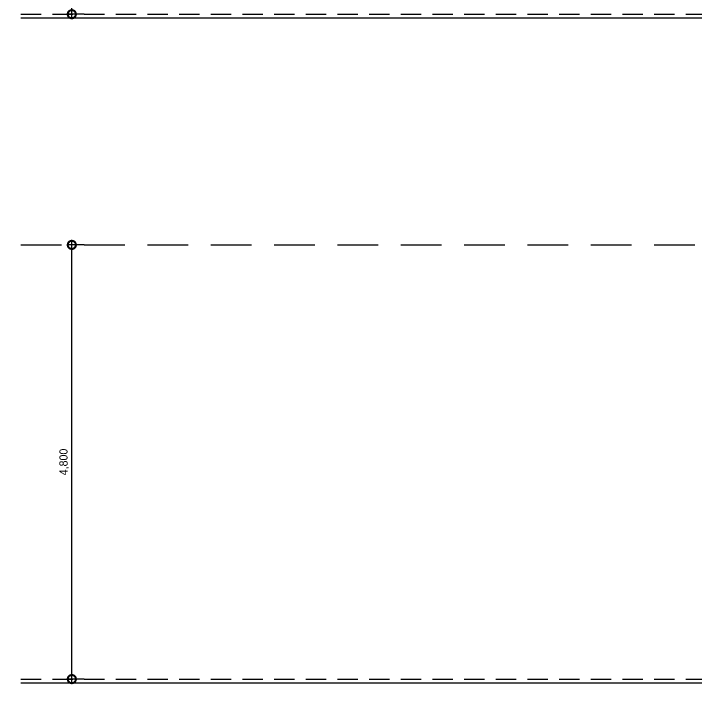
# Model space of a CAD drawing. Header units: millimetres. Extents: x 17311 to 801382, y -242618 to -104888.
# Drawn here: x 565985 to 573523, y -201778 to -194126 of the extents above; entities that cross this region are included whole.
import ezdxf

# ---------------------------------------------------------------- set-up
doc = ezdxf.new("R2010")
doc.units = ezdxf.units.MM
doc.header["$LTSCALE"] = 250
doc.linetypes.add('HID', pattern=[2.8, 1.8, -1])
doc.linetypes.add('HIDDEN', pattern=[9.525, 6.35, -3.175])
doc.layers.get('Defpoints').update_dxf_attribs({"color": 151})
for name, color, linetype in [('A-FIN-8', 8, 'Continuous'), ('인테리어', 7, 'HIDDEN'), ('지반', 254, 'Continuous')]:
    doc.layers.add(name, color=color, linetype=linetype)
doc.layers.add('CK', color=221, linetype='Continuous', plot=False)
doc.styles.add('Gdim', font='')
doc.styles.get('Gdim').set_extended_font_data('Dotum')
doc.dimstyles.new('Gdim50', dxfattribs={"dimscale": 30, "dimtxt": 3, "dimasz": 6, "dimexe": 1.5, "dimexo": 2, "dimgap": 1, "dimtad": 1, "dimdec": 0, "dimzin": 0, "dimdsep": 46, "dimlunit": 6, "dimtxsty": 'Gdim', "dimblk": 'DOTSMALL', "dimcen": 1.5, "dimdle": 1.5, "dimclrd": 256, "dimclre": 256, "dimclrt": 256, "dimazin": 0, "dimtfac": 1, "dimtdec": 0, "dimtix": 1, "dimtmove": 2, "dimatfit": 3, "dimldrblk": 'DOTSMALL', "dimfxl": 1.5, "dimtolj": 1, "dimtzin": 0, "dimlwd": -1, "dimlwe": -1, "dimarcsym": 1})

# ---------------------------------------------------------------- blocks, each defined once
blk = doc.blocks.new('_DotSmall')
at = {"color": 0, "linetype": 'ByBlock', "const_width": 0.5}
blk.add_lwpolyline([(-0.0625, 0, 1), (0.0625, 0, 1)], format="xyb", close=True, dxfattribs=at)
blk = doc.blocks.new('*D65')
at = {"layer": 'CK', "transparency": 16777216}
for p, q in [((566625.1, -201524.5), (566625.1, -196634.5)), ((566763.4, -196679.5), (566580.1, -196679.5)), ((566763.4, -201479.5), (566580.1, -201479.5))]:
    blk.add_line(p, q, dxfattribs=at)
at = {"layer": 'Defpoints', "color": 0, "transparency": 16777216}
for p in [(566625.1, -196679.5), (566823.4, -196679.5), (566823.4, -201479.5)]:
    blk.add_point(p, dxfattribs=at)
at = {"layer": 'CK', "transparency": 16777216, "xscale": 180, "yscale": 180, "zscale": 180}
for p, rotation in [((566625.1, -196679.5), 90), ((566625.1, -201479.5), 270)]:
    blk.add_blockref('_DotSmall', p, dxfattribs=dict(at, rotation=rotation))
at = {"layer": 'CK', "transparency": 16777216, "insert": (566541.4, -199079.5), "char_height": 90, "attachment_point": 5, "rotation": 90, "style": 'Gdim'}
blk.add_mtext('\\A1;4,800', dxfattribs=at)
blk = doc.blocks.new('*D74')
at = {"layer": 'CK', "transparency": 16777216}
for p, q in [((566763.4, -190529.5), (566580.1, -190529.5)), ((566625.1, -194174.5), (566625.1, -190484.5)), ((566763.4, -194129.5), (566580.1, -194129.5))]:
    blk.add_line(p, q, dxfattribs=at)
at = {"layer": 'Defpoints', "color": 0, "transparency": 16777216}
for p in [(566625.1, -190529.5), (566823.4, -190529.5), (566823.4, -194129.5)]:
    blk.add_point(p, dxfattribs=at)
at = {"layer": 'CK', "transparency": 16777216, "xscale": 180, "yscale": 180, "zscale": 180}
for p, rotation in [((566625.1, -190529.5), 90), ((566625.1, -194129.5), 270)]:
    blk.add_blockref('_DotSmall', p, dxfattribs=dict(at, rotation=rotation))
at = {"layer": 'CK', "transparency": 16777216, "insert": (566541.4, -192329.5), "char_height": 90, "attachment_point": 5, "rotation": 90, "style": 'Gdim'}
blk.add_mtext('\\A1;3,600', dxfattribs=at)

msp = doc.modelspace()

# ---------------------------------------------------------------- hatches: boundary and pattern name
at = {"layer": '지반'}
h = msp.add_hatch(dxfattribs=at)
h.set_pattern_fill('EARTH', color=251, scale=70, angle=45)
edge = h.paths.add_edge_path()
edge.add_line((440367.6, -213174), (591132.2, -213174))
edge.add_line((591132.2, -213174), (591132.2, -201579.5))
edge.add_line((591132.2, -201579.5), (583110.7, -201579.5))
edge.add_line((583110.7, -201579.5), (581310.7, -201479.5))
edge.add_line((581310.7, -201479.5), (579318.7, -201479.5))
edge.add_line((579318.7, -201479.5), (579318.7, -201611.3))
edge.add_line((579318.7, -201611.3), (579328.9, -201621.5))
edge.add_line((579328.9, -201621.5), (580810.7, -201621.5))
edge.add_line((580810.7, -201621.5), (580810.7, -201929.5))
edge.add_line((580810.7, -201929.5), (580910.7, -201929.5))
edge.add_line((580910.7, -201929.5), (580910.7, -201989.5))
edge.add_line((580910.7, -201989.5), (579630.7, -201989.5))
edge.add_line((579630.7, -201989.5), (579630.7, -202599.5))
edge.add_line((579630.7, -202599.5), (579730.7, -202599.5))
edge.add_line((579730.7, -202599.5), (579730.7, -202659.5))
edge.add_line((579730.7, -202659.5), (578790.7, -202659.5))
edge.add_line((578790.7, -202659.5), (578790.7, -202599.5))
edge.add_line((578790.7, -202599.5), (578890.7, -202599.5))
edge.add_line((578890.7, -202599.5), (578890.7, -202049.5))
edge.add_line((578890.7, -202049.5), (575080.7, -202049.5))
edge.add_line((575080.7, -202049.5), (575080.7, -202599.5))
edge.add_line((575080.7, -202599.5), (575180.7, -202599.5))
edge.add_line((575180.7, -202599.5), (575180.7, -202659.5))
edge.add_line((575180.7, -202659.5), (574240.7, -202659.5))
edge.add_line((574240.7, -202659.5), (574240.7, -202599.5))
edge.add_line((574240.7, -202599.5), (574340.7, -202599.5))
edge.add_line((574340.7, -202599.5), (574340.7, -202059.5))
edge.add_line((574340.7, -202059.5), (569310.7, -202059.5))
edge.add_line((569310.7, -202059.5), (569310.7, -202329.5))
edge.add_line((569310.7, -202329.5), (569410.7, -202329.5))
edge.add_line((569410.7, -202329.5), (569410.7, -202389.5))
edge.add_line((569410.7, -202389.5), (567710.7, -202389.5))
edge.add_line((567710.7, -202389.5), (567710.7, -202329.5))
edge.add_line((567710.7, -202329.5), (567810.7, -202329.5))
edge.add_line((567810.7, -202329.5), (567810.7, -201989.5))
edge.add_line((567810.7, -201989.5), (553110.7, -201989.5))
edge.add_line((553110.7, -201989.5), (553110.7, -202629.5))
edge.add_line((553110.7, -202629.5), (553710.7, -202629.5))
edge.add_line((553710.7, -202629.5), (553710.7, -203329.5))
edge.add_line((553710.7, -203329.5), (553810.7, -203329.5))
edge.add_line((553810.7, -203329.5), (553810.7, -203389.5))
edge.add_line((553810.7, -203389.5), (550410.7, -203389.5))
edge.add_line((550410.7, -203389.5), (550410.7, -204129.5))
edge.add_line((550410.7, -204129.5), (550510.7, -204129.5))
edge.add_line((550510.7, -204129.5), (550510.7, -204189.5))
edge.add_line((550510.7, -204189.5), (547310.7, -204189.5))
edge.add_line((547310.7, -204189.5), (547310.7, -204129.5))
edge.add_line((547310.7, -204129.5), (547410.7, -204129.5))
edge.add_line((547410.7, -204129.5), (547410.7, -203389.5))
edge.add_line((547410.7, -203389.5), (539610.7, -203389.5))
edge.add_line((539610.7, -203389.5), (539610.7, -204129.5))
edge.add_line((539610.7, -204129.5), (539710.7, -204129.5))
edge.add_line((539710.7, -204129.5), (539710.7, -204189.5))
edge.add_line((539710.7, -204189.5), (536510.7, -204189.5))
edge.add_line((536510.7, -204189.5), (536510.7, -204129.5))
edge.add_line((536510.7, -204129.5), (536610.7, -204129.5))
edge.add_line((536610.7, -204129.5), (536610.7, -203389.5))
edge.add_line((536610.7, -203389.5), (528810.7, -203389.5))
edge.add_line((528810.7, -203389.5), (528810.7, -204129.5))
edge.add_line((528810.7, -204129.5), (528910.7, -204129.5))
edge.add_line((528910.7, -204129.5), (528910.7, -204189.5))
edge.add_line((528910.7, -204189.5), (525710.7, -204189.5))
edge.add_line((525710.7, -204189.5), (525710.7, -204129.5))
edge.add_line((525710.7, -204129.5), (525810.7, -204129.5))
edge.add_line((525810.7, -204129.5), (525810.7, -203389.5))
edge.add_line((525810.7, -203389.5), (518010.7, -203389.5))
edge.add_line((518010.7, -203389.5), (518010.7, -204129.5))
edge.add_line((518010.7, -204129.5), (518110.7, -204129.5))
edge.add_line((518110.7, -204129.5), (518110.7, -204189.5))
edge.add_line((518110.7, -204189.5), (514910.7, -204189.5))
edge.add_line((514910.7, -204189.5), (514910.7, -204129.5))
edge.add_line((514910.7, -204129.5), (515010.7, -204129.5))
edge.add_line((515010.7, -204129.5), (515010.7, -203389.5))
edge.add_line((515010.7, -203389.5), (512110.7, -203389.5))
edge.add_line((512110.7, -203389.5), (512110.7, -203329.5))
edge.add_line((512110.7, -203329.5), (512210.7, -203329.5))
edge.add_line((512210.7, -203329.5), (512210.7, -202629.5))
edge.add_line((512210.7, -202629.5), (512810.7, -202629.5))
edge.add_line((512810.7, -202629.5), (512810.7, -201989.5))
edge.add_line((512810.7, -201989.5), (508110.7, -201989.5))
edge.add_line((508110.7, -201989.5), (508110.7, -202429.5))
edge.add_line((508110.7, -202429.5), (508710.7, -202429.5))
edge.add_line((508710.7, -202429.5), (508710.7, -203129.5))
edge.add_line((508710.7, -203129.5), (508810.7, -203129.5))
edge.add_line((508810.7, -203129.5), (508810.7, -203189.5))
edge.add_line((508810.7, -203189.5), (506460.7, -203189.5))
edge.add_line((506460.7, -203189.5), (506460.7, -203429.5))
edge.add_line((506460.7, -203429.5), (506560.7, -203429.5))
edge.add_line((506560.7, -203429.5), (506560.7, -203489.5))
edge.add_line((506560.7, -203489.5), (504860.7, -203489.5))
edge.add_line((504860.7, -203489.5), (504860.7, -203429.5))
edge.add_line((504860.7, -203429.5), (504960.7, -203429.5))
edge.add_line((504960.7, -203429.5), (504960.7, -203259.5))
edge.add_line((504960.7, -203259.5), (497090.7, -203259.5))
edge.add_line((497090.7, -203259.5), (496790.7, -203559.5))
edge.add_line((496790.7, -203559.5), (494990.7, -203559.5))
edge.add_line((494990.7, -203559.5), (494990.7, -203499.5))
edge.add_line((494990.7, -203499.5), (495090.7, -203499.5))
edge.add_line((495090.7, -203499.5), (495090.7, -202666.5))
edge.add_line((495090.7, -202666.5), (494560.7, -202666.5))
edge.add_line((494560.7, -202666.5), (494560.7, -202616.5))
edge.add_line((494560.7, -202616.5), (494610.7, -202616.5))
edge.add_line((494610.7, -202616.5), (494610.7, -202279.5))
edge.add_arc((488210.7, -406133.4), 203954.3, 88.201788, 91.798212)
edge.add_line((481810.7, -202279.5), (481810.7, -201879.5))
edge.add_line((481810.7, -201879.5), (440367.6, -201879.5))
edge.add_line((440367.6, -201879.5), (440367.6, -213174))

# ---------------------------------------------------------------- linework, layer by layer
at = {"layer": 'A-FIN-8'}
for p, q in [((566060.7, -194169.5), (576695.7, -194169.5)), ((566060.7, -201519.5), (575610.7, -201519.5, 0))]:
    msp.add_line(p, q, dxfattribs=at)
at = {"layer": '인테리어', "linetype": 'HID', "ltscale": 0.5}
for p, q in [((566060.7, -194129.5), (576645.7, -194129.5)), ((566060.7, -201479.5), (575610.7, -201479.5))]:
    msp.add_line(p, q, dxfattribs=at)
at = {"layer": '인테리어', "linetype": 'HID'}
msp.add_lwpolyline([(566060.7, -196679.5), (576379.1, -196679.5)], dxfattribs=at)

# ---------------------------------------------------------------- dimensions: what is measured, and where the dimension line sits
at = {"layer": 'CK'}
for base, p1, p2, picture, middle in [((566625.1, -190529.5), (566823.4, -194129.5), (566823.4, -190529.5), '*D74', (566541.4, -192329.5)), ((566625.1, -196679.5), (566823.4, -201479.5), (566823.4, -196679.5), '*D65', (566541.4, -199079.5))]:
    dim = msp.add_linear_dim(base=base, p1=p1, p2=p2, angle=90, dimstyle='Gdim50', dxfattribs=at)
    dim.commit()
    dim.dimension.update_dxf_attribs({"geometry": picture, "text_midpoint": middle})

doc.saveas('drawing.dxf')
